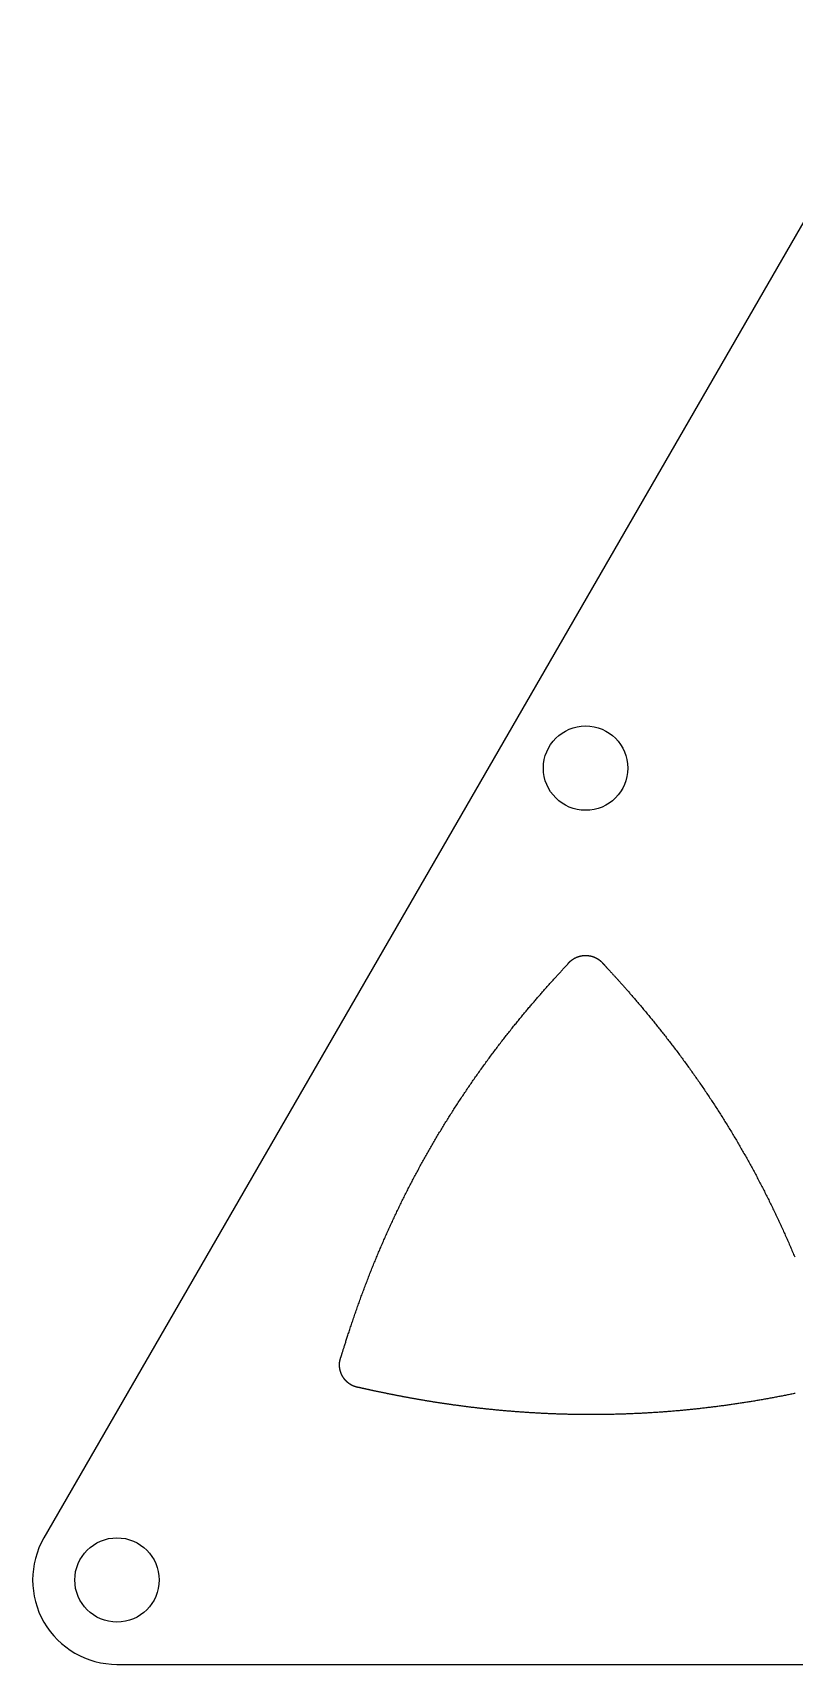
# Model space of a CAD drawing. Extents: x -3 to 136, y 0 to 121.
# Drawn here: x -3 to 24.1, y 0 to 58 of the extents above; entities that cross this region are included whole.
import ezdxf

# ---------------------------------------------------------------- set-up
doc = ezdxf.new("R2010")
doc.units = 0
doc.layers.get('0').update_dxf_attribs({"linetype": 'CONTINUOUS'})

msp = doc.modelspace()

# ---------------------------------------------------------------- linework, layer by layer
msp.add_lwpolyline([(69.26408, 119.9689, 0.57735027), (64.06792, 119.9689), (-2.59808, 4.5, 0.57735027), (0, 0), (133.332, 0, 0.57735027), (135.93008, 4.5)], format="xyb", close=True)
for points in [[(16.0535, 24.928, 0), (16.0559, 24.9308, 0), (16.0582, 24.9336, 0), (16.0606, 24.9363, 0), (16.063, 24.9391, 0), (16.0654, 24.9418, 0), (16.0678, 24.9445, 0), (16.0702, 24.9473, 0), (16.0726, 24.95, 0), (16.0751, 24.9526, 0), (16.0775, 24.9553, 0), (16.08, 24.958, 0), (16.0825, 24.9606, 0), (16.085, 24.9633, 0), (16.0875, 24.9659, 0), (16.09, 24.9685, 0), (16.0925, 24.9711, 0), (16.0951, 24.9737, 0), (16.0976, 24.9762, 0), (16.1002, 24.9788, 0), (16.1028, 24.9813, 0), (16.1054, 24.9839, 0), (16.108, 24.9864, 0), (16.1106, 24.9889, 0), (16.1133, 24.9914, 0), (16.1159, 24.9939, 0), (16.1186, 24.9964, 0), (16.1212, 24.9988, 0), (16.1239, 25.0013, 0), (16.1266, 25.0037, 0), (16.1293, 25.0061, 0), (16.132, 25.0085, 0), (16.1347, 25.0109, 0), (16.1375, 25.0133, 0), (16.1402, 25.0157, 0), (16.143, 25.018, 0), (16.1458, 25.0204, 0), (16.1485, 25.0227, 0), (16.1513, 25.025, 0), (16.1541, 25.0273, 0), (16.157, 25.0296, 0), (16.1598, 25.0319, 0), (16.1626, 25.0342, 0), (16.1655, 25.0364, 0), (16.1683, 25.0386, 0), (16.1712, 25.0409, 0), (16.1741, 25.0431, 0), (16.177, 25.0453, 0), (16.1799, 25.0475, 0), (16.1828, 25.0496, 0), (16.1857, 25.0518, 0), (16.1887, 25.0539, 0), (16.1916, 25.0561, 0), (16.1946, 25.0582, 0), (16.1975, 25.0603, 0), (16.2005, 25.0624, 0), (16.2035, 25.0644, 0), (16.2065, 25.0665, 0), (16.2095, 25.0685, 0), (16.2125, 25.0706, 0), (16.2155, 25.0726, 0), (16.2185, 25.0746, 0), (16.2216, 25.0766, 0), (16.2246, 25.0786, 0), (16.2277, 25.0805, 0), (16.2308, 25.0825, 0), (16.2339, 25.0844, 0), (16.2369, 25.0863, 0), (16.24, 25.0883, 0), (16.2431, 25.0901, 0), (16.2463, 25.092, 0), (16.2494, 25.0939, 0), (16.2525, 25.0957, 0), (16.2556, 25.0976, 0), (16.2588, 25.0994, 0), (16.2619, 25.1012, 0), (16.2651, 25.103, 0), (16.2683, 25.1047, 0), (16.2715, 25.1065, 0), (16.2746, 25.1083, 0), (16.2778, 25.11, 0), (16.281, 25.1117, 0), (16.2842, 25.1134, 0), (16.2875, 25.1151, 0), (16.2907, 25.1168, 0), (16.2939, 25.1184, 0), (16.2972, 25.1201, 0), (16.3004, 25.1217, 0), (16.3037, 25.1233, 0), (16.3069, 25.1249, 0), (16.3102, 25.1265, 0), (16.3135, 25.1281, 0), (16.3167, 25.1296, 0), (16.32, 25.1312, 0), (16.3233, 25.1327, 0), (16.3266, 25.1342, 0), (16.3299, 25.1357, 0), (16.3333, 25.1372, 0), (16.3366, 25.1386, 0), (16.3399, 25.1401, 0), (16.3433, 25.1415, 0), (16.3466, 25.1429, 0), (16.3499, 25.1443, 0), (16.3533, 25.1457, 0), (16.3567, 25.1471, 0), (16.36, 25.1485, 0), (16.3634, 25.1498, 0), (16.3668, 25.1511, 0), (16.3702, 25.1524, 0), (16.3736, 25.1537, 0), (16.377, 25.155, 0), (16.3804, 25.1563, 0), (16.3838, 25.1576, 0), (16.3872, 25.1588, 0), (16.3906, 25.16, 0), (16.3941, 25.1612, 0), (16.3975, 25.1624, 0), (16.4009, 25.1636, 0), (16.4044, 25.1648, 0), (16.4078, 25.1659, 0), (16.4113, 25.167, 0), (16.4147, 25.1681, 0), (16.4182, 25.1693, 0), (16.4217, 25.1703, 0), (16.4252, 25.1714, 0), (16.4286, 25.1725, 0), (16.4321, 25.1735, 0), (16.4356, 25.1745, 0), (16.4391, 25.1755, 0), (16.4426, 25.1765, 0), (16.4461, 25.1775, 0), (16.4496, 25.1785, 0), (16.4531, 25.1794, 0), (16.4567, 25.1803, 0), (16.4602, 25.1813, 0), (16.4637, 25.1822, 0), (16.4672, 25.183, 0), (16.4708, 25.1839, 0), (16.4743, 25.1848, 0), (16.4778, 25.1856, 0), (16.4814, 25.1864, 0), (16.4849, 25.1872, 0), (16.4885, 25.188, 0), (16.492, 25.1888, 0), (16.4956, 25.1895, 0), (16.4991, 25.1903, 0), (16.5027, 25.191, 0), (16.5062, 25.1917, 0), (16.5098, 25.1924, 0), (16.5134, 25.1931, 0), (16.5169, 25.1938, 0), (16.5205, 25.1944, 0), (16.5241, 25.195, 0), (16.5277, 25.1957, 0), (16.5312, 25.1963, 0), (16.5348, 25.1968, 0), (16.5384, 25.1974, 0), (16.542, 25.198, 0), (16.5456, 25.1985, 0), (16.5492, 25.199, 0), (16.5528, 25.1995, 0), (16.5564, 25.2, 0), (16.56, 25.2005, 0), (16.5636, 25.2009, 0), (16.5672, 25.2014, 0), (16.5708, 25.2018, 0), (16.5744, 25.2022, 0), (16.578, 25.2026, 0), (16.5816, 25.203, 0), (16.5852, 25.2034, 0), (16.5888, 25.2037, 0), (16.5924, 25.204, 0), (16.5961, 25.2044, 0), (16.5997, 25.2047, 0), (16.6033, 25.2049, 0), (16.6069, 25.2052, 0), (16.6105, 25.2055, 0), (16.6141, 25.2057, 0), (16.6178, 25.2059, 0), (16.6214, 25.2061, 0), (16.625, 25.2063, 0), (16.6286, 25.2065, 0), (16.6323, 25.2066, 0), (16.6359, 25.2068, 0), (16.6395, 25.2069, 0), (16.6432, 25.207, 0), (16.6468, 25.2071, 0), (16.6504, 25.2072, 0), (16.654, 25.2073, 0), (16.6577, 25.2073, 0), (16.6613, 25.2073, 0), (16.6649, 25.2073, 0), (16.6686, 25.2073, 0), (16.6722, 25.2073, 0), (16.6758, 25.2073, 0), (16.6795, 25.2073, 0), (16.6831, 25.2072, 0), (16.6867, 25.2071, 0), (16.6904, 25.207, 0), (16.694, 25.2069, 0), (16.6976, 25.2068, 0), (16.7012, 25.2066, 0), (16.7049, 25.2065, 0), (16.7085, 25.2063, 0), (16.7121, 25.2061, 0), (16.7158, 25.2059, 0), (16.7194, 25.2057, 0), (16.723, 25.2054, 0), (16.7267, 25.2052, 0), (16.7303, 25.2049, 0), (16.7339, 25.2046, 0), (16.7375, 25.2043, 0), (16.7412, 25.204, 0), (16.7448, 25.2037, 0), (16.7484, 25.2033, 0), (16.752, 25.2029, 0), (16.7556, 25.2026, 0), (16.7593, 25.2022, 0), (16.7629, 25.2017, 0), (16.7665, 25.2013, 0), (16.7701, 25.2009, 0), (16.7737, 25.2004, 0), (16.7773, 25.1999, 0), (16.7809, 25.1994, 0), (16.7845, 25.1989, 0), (16.7881, 25.1984, 0), (16.7917, 25.1978, 0), (16.7953, 25.1973, 0), (16.7989, 25.1967, 0), (16.8025, 25.1961, 0), (16.8061, 25.1955, 0), (16.8097, 25.1949, 0), (16.8132, 25.1943, 0), (16.8168, 25.1936, 0), (16.8204, 25.193, 0), (16.8239, 25.1923, 0), (16.8275, 25.1916, 0), (16.8311, 25.1909, 0), (16.8346, 25.1901, 0), (16.8382, 25.1894, 0), (16.8417, 25.1886, 0), (16.8453, 25.1878, 0), (16.8488, 25.1871, 0), (16.8524, 25.1863, 0), (16.8559, 25.1854, 0), (16.8594, 25.1846, 0), (16.863, 25.1837, 0), (16.8665, 25.1829, 0), (16.87, 25.182, 0), (16.8735, 25.1811, 0), (16.877, 25.1802, 0), (16.8805, 25.1792, 0), (16.884, 25.1783, 0), (16.8875, 25.1773, 0), (16.891, 25.1763, 0), (16.8945, 25.1754, 0), (16.898, 25.1743, 0), (16.9015, 25.1733, 0), (16.905, 25.1723, 0), (16.9084, 25.1712, 0), (16.9119, 25.1702, 0), (16.9154, 25.1691, 0), (16.9188, 25.168, 0), (16.9223, 25.1669, 0), (16.9257, 25.1657, 0), (16.9291, 25.1646, 0), (16.9326, 25.1634, 0), (16.936, 25.1622, 0), (16.9394, 25.161, 0), (16.9429, 25.1598, 0), (16.9463, 25.1586, 0), (16.9497, 25.1574, 0), (16.9531, 25.1561, 0), (16.9565, 25.1549, 0), (16.9599, 25.1536, 0), (16.9633, 25.1523, 0), (16.9667, 25.151, 0), (16.97, 25.1496, 0), (16.9734, 25.1483, 0), (16.9768, 25.1469, 0), (16.9801, 25.1455, 0), (16.9835, 25.1442, 0), (16.9868, 25.1428, 0), (16.9902, 25.1413, 0), (16.9935, 25.1399, 0), (16.9968, 25.1384, 0), (17.0001, 25.137, 0), (17.0035, 25.1355, 0), (17.0068, 25.134, 0), (17.0101, 25.1325, 0), (17.0134, 25.131, 0), (17.0166, 25.1294, 0), (17.0199, 25.1279, 0), (17.0232, 25.1263, 0), (17.0265, 25.1247, 0), (17.0297, 25.1231, 0), (17.033, 25.1215, 0), (17.0362, 25.1199, 0), (17.0395, 25.1182, 0), (17.0427, 25.1166, 0), (17.0459, 25.1149, 0), (17.0492, 25.1132, 0), (17.0524, 25.1115, 0), (17.0556, 25.1098, 0), (17.0588, 25.108, 0), (17.062, 25.1063, 0), (17.0651, 25.1045, 0), (17.0683, 25.1027, 0), (17.0715, 25.1009, 0), (17.0746, 25.0991, 0), (17.0778, 25.0973, 0), (17.0809, 25.0955, 0), (17.084, 25.0936, 0), (17.0872, 25.0918, 0), (17.0903, 25.0899, 0), (17.0934, 25.088, 0), (17.0965, 25.0861, 0), (17.0995, 25.0842, 0), (17.1026, 25.0823, 0), (17.1057, 25.0803, 0), (17.1087, 25.0783, 0), (17.1118, 25.0764, 0), (17.1148, 25.0744, 0), (17.1178, 25.0724, 0), (17.1208, 25.0704, 0), (17.1238, 25.0683, 0), (17.1268, 25.0663, 0), (17.1298, 25.0642, 0), (17.1328, 25.0622, 0), (17.1358, 25.0601, 0), (17.1387, 25.058, 0), (17.1417, 25.0559, 0), (17.1446, 25.0537, 0), (17.1475, 25.0516, 0), (17.1505, 25.0494, 0), (17.1534, 25.0473, 0), (17.1563, 25.0451, 0), (17.1591, 25.0429, 0), (17.162, 25.0407, 0), (17.1649, 25.0385, 0), (17.1677, 25.0362, 0), (17.1706, 25.034, 0), (17.1734, 25.0317, 0), (17.1762, 25.0295, 0), (17.179, 25.0272, 0), (17.1818, 25.0249, 0), (17.1846, 25.0226, 0), (17.1874, 25.0202, 0), (17.1902, 25.0179, 0), (17.1929, 25.0156, 0), (17.1957, 25.0132, 0), (17.1984, 25.0108, 0), (17.2011, 25.0084, 0), (17.2038, 25.006, 0), (17.2065, 25.0036, 0), (17.2092, 25.0012, 0), (17.2119, 24.9987, 0), (17.2146, 24.9963, 0), (17.2172, 24.9938, 0), (17.2198, 24.9913, 0), (17.2225, 24.9888, 0), (17.2251, 24.9863, 0), (17.2277, 24.9838, 0), (17.2303, 24.9813, 0), (17.2329, 24.9787, 0), (17.2354, 24.9762, 0), (17.238, 24.9736, 0), (17.2405, 24.971, 0), (17.2431, 24.9684, 0), (17.2456, 24.9658, 0), (17.2481, 24.9632, 0), (17.2506, 24.9606, 0), (17.253, 24.9579, 0), (17.2555, 24.9553, 0), (17.258, 24.9526, 0), (17.2604, 24.9499, 0), (17.2628, 24.9472, 0), (17.2652, 24.9445, 0), (17.2677, 24.9418, 0), (17.27, 24.9391, 0), (17.2724, 24.9363, 0), (17.2748, 24.9336, 0), (17.2771, 24.9308, 0), (17.2795, 24.928, 0)], [(7.95995, 10.9095, 0), (7.96203, 10.9154, 0), (7.96447, 10.9224, 0), (7.96726, 10.9308, 0), (7.97041, 10.9403, 0), (7.97391, 10.951, 0), (7.97775, 10.9629, 0), (7.98194, 10.976, 0), (7.98648, 10.9903, 0), (7.99135, 11.0057, 0), (7.99656, 11.0222, 0), (8.0021, 11.0398, 0), (8.00797, 11.0585, 0), (8.01417, 11.0782, 0), (8.0207, 11.099, 0), (8.02754, 11.1209, 0), (8.03471, 11.1437, 0), (8.04219, 11.1676, 0), (8.04999, 11.1924, 0), (8.05809, 11.2183, 0), (8.06651, 11.245, 0), (8.07523, 11.2727, 0), (8.08425, 11.3013, 0), (8.09356, 11.3308, 0), (8.10318, 11.3612, 0), (8.11309, 11.3925, 0), (8.12329, 11.4246, 0), (8.13377, 11.4575, 0), (8.14454, 11.4913, 0), (8.1556, 11.5258, 0), (8.16693, 11.5612, 0), (8.17853, 11.5973, 0), (8.19042, 11.6341, 0), (8.20257, 11.6717, 0), (8.21498, 11.71, 0), (8.22767, 11.7489, 0), (8.24061, 11.7886, 0), (8.25381, 11.8289, 0), (8.26727, 11.8699, 0), (8.28098, 11.9115, 0), (8.29495, 11.9537, 0), (8.30915, 11.9965, 0), (8.32361, 12.0399, 0), (8.3383, 12.0838, 0), (8.35324, 12.1283, 0), (8.36841, 12.1733, 0), (8.38381, 12.2188, 0), (8.39944, 12.2648, 0), (8.41517, 12.311, 0), (8.43096, 12.3571, 0), (8.44678, 12.4031, 0), (8.46266, 12.449, 0), (8.47858, 12.495, 0), (8.49455, 12.5408, 0), (8.51057, 12.5866, 0), (8.52663, 12.6324, 0), (8.54275, 12.6781, 0), (8.55891, 12.7238, 0), (8.57512, 12.7694, 0), (8.59139, 12.8149, 0), (8.6077, 12.8605, 0), (8.62406, 12.9059, 0), (8.64048, 12.9513, 0), (8.65694, 12.9967, 0), (8.67346, 13.0421, 0), (8.69003, 13.0873, 0), (8.70665, 13.1326, 0), (8.72332, 13.1778, 0), (8.74005, 13.223, 0), (8.75683, 13.2681, 0), (8.77366, 13.3132, 0), (8.79055, 13.3582, 0), (8.80749, 13.4032, 0), (8.82449, 13.4482, 0), (8.84155, 13.4931, 0), (8.85865, 13.538, 0), (8.87582, 13.5829, 0), (8.89304, 13.6277, 0), (8.91032, 13.6725, 0), (8.92766, 13.7173, 0), (8.94505, 13.762, 0), (8.9625, 13.8067, 0), (8.98001, 13.8514, 0), (8.99758, 13.896, 0), (9.01521, 13.9406, 0), (9.0329, 13.9852, 0), (9.05065, 14.0297, 0), (9.06846, 14.0743, 0), (9.08633, 14.1187, 0), (9.10426, 14.1632, 0), (9.12225, 14.2077, 0), (9.1403, 14.2521, 0), (9.15842, 14.2965, 0), (9.1766, 14.3409, 0), (9.19484, 14.3852, 0), (9.21314, 14.4295, 0), (9.23151, 14.4739, 0), (9.24994, 14.5181, 0), (9.26844, 14.5624, 0), (9.287, 14.6067, 0), (9.30563, 14.6509, 0), (9.32432, 14.6951, 0), (9.34308, 14.7393, 0), (9.36191, 14.7835, 0), (9.3808, 14.8277, 0), (9.39976, 14.8719, 0), (9.41879, 14.916, 0), (9.43789, 14.9602, 0), (9.45705, 15.0043, 0), (9.47628, 15.0484, 0), (9.49558, 15.0925, 0), (9.51495, 15.1366, 0), (9.53439, 15.1807, 0), (9.55391, 15.2248, 0), (9.57349, 15.2688, 0), (9.59314, 15.3129, 0), (9.61285, 15.3569, 0), (9.63263, 15.4009, 0), (9.65246, 15.4449, 0), (9.67234, 15.4888, 0), (9.69229, 15.5327, 0), (9.71229, 15.5766, 0), (9.73235, 15.6204, 0), (9.75247, 15.6641, 0), (9.77264, 15.7079, 0), (9.79287, 15.7516, 0), (9.81316, 15.7952, 0), (9.83351, 15.8388, 0), (9.85392, 15.8824, 0), (9.87438, 15.926, 0), (9.8949, 15.9695, 0), (9.91548, 16.0129, 0), (9.93611, 16.0564, 0), (9.95681, 16.0998, 0), (9.97756, 16.1431, 0), (9.99837, 16.1864, 0), (10.0192, 16.2297, 0), (10.0402, 16.2729, 0), (10.0611, 16.3162, 0), (10.0822, 16.3593, 0), (10.1033, 16.4024, 0), (10.1244, 16.4455, 0), (10.1457, 16.4886, 0), (10.1669, 16.5316, 0), (10.1883, 16.5746, 0), (10.2097, 16.6175, 0), (10.2311, 16.6604, 0), (10.2526, 16.7033, 0), (10.2742, 16.7461, 0), (10.2958, 16.7889, 0), (10.3175, 16.8317, 0), (10.3392, 16.8744, 0), (10.361, 16.9171, 0), (10.3829, 16.9597, 0), (10.4048, 17.0024, 0), (10.4267, 17.0449, 0), (10.4488, 17.0875, 0), (10.4709, 17.13, 0), (10.493, 17.1724, 0), (10.5152, 17.2149, 0), (10.5375, 17.2572, 0), (10.5598, 17.2996, 0), (10.5822, 17.3419, 0), (10.6046, 17.3842, 0), (10.6271, 17.4264, 0), (10.6497, 17.4686, 0), (10.6723, 17.5108, 0), (10.6949, 17.553, 0), (10.7177, 17.5951, 0), (10.7405, 17.6371, 0), (10.7633, 17.6791, 0), (10.7862, 17.7211, 0), (10.8092, 17.7631, 0), (10.8322, 17.805, 0), (10.8553, 17.8469, 0), (10.8784, 17.8887, 0), (10.9016, 17.9306, 0), (10.9249, 17.9723, 0), (10.9482, 18.0141, 0), (10.9716, 18.0558, 0), (10.995, 18.0974, 0), (11.0185, 18.1391, 0), (11.0421, 18.1807, 0), (11.0657, 18.2222, 0), (11.0893, 18.2638, 0), (11.1131, 18.3053, 0), (11.1369, 18.3467, 0), (11.1607, 18.3881, 0), (11.1846, 18.4295, 0), (11.2086, 18.4709, 0), (11.2326, 18.5122, 0), (11.2567, 18.5535, 0), (11.2808, 18.5947, 0), (11.305, 18.6359, 0), (11.3293, 18.6771, 0), (11.3536, 18.7182, 0), (11.378, 18.7593, 0), (11.4024, 18.8004, 0), (11.4269, 18.8414, 0), (11.4515, 18.8824, 0), (11.4761, 18.9234, 0), (11.5007, 18.9643, 0), (11.5255, 19.0052, 0), (11.5503, 19.0461, 0), (11.5751, 19.0869, 0), (11.6, 19.1277, 0), (11.625, 19.1685, 0), (11.65, 19.2092, 0), (11.6751, 19.2499, 0), (11.7003, 19.2905, 0), (11.7255, 19.3311, 0), (11.7507, 19.3717, 0), (11.7761, 19.4123, 0), (11.8014, 19.4528, 0), (11.8269, 19.4933, 0), (11.8524, 19.5337, 0), (11.878, 19.5741, 0), (11.9036, 19.6145, 0), (11.9293, 19.6549, 0), (11.955, 19.6952, 0), (11.9808, 19.7355, 0), (12.0067, 19.7757, 0), (12.0326, 19.8159, 0), (12.0586, 19.8561, 0), (12.0846, 19.8962, 0), (12.1107, 19.9363, 0), (12.1369, 19.9764, 0), (12.1631, 20.0165, 0), (12.1894, 20.0565, 0), (12.2157, 20.0964, 0), (12.2421, 20.1364, 0), (12.2686, 20.1763, 0), (12.2951, 20.2162, 0), (12.3217, 20.256, 0), (12.3483, 20.2958, 0), (12.375, 20.3356, 0), (12.4017, 20.3753, 0), (12.4286, 20.415, 0), (12.4554, 20.4547, 0), (12.4824, 20.4944, 0), (12.5094, 20.534, 0), (12.5364, 20.5736, 0), (12.5636, 20.6131, 0), (12.5907, 20.6526, 0), (12.618, 20.6921, 0), (12.6453, 20.7315, 0), (12.6726, 20.7709, 0), (12.7, 20.8103, 0), (12.7275, 20.8497, 0), (12.7551, 20.889, 0), (12.7827, 20.9283, 0), (12.8103, 20.9675, 0), (12.838, 21.0067, 0), (12.8658, 21.0459, 0), (12.8937, 21.0851, 0), (12.9216, 21.1242, 0), (12.9495, 21.1633, 0), (12.9775, 21.2023, 0), (13.0056, 21.2413, 0), (13.0338, 21.2803, 0), (13.062, 21.3193, 0), (13.0902, 21.3582, 0), (13.1186, 21.3971, 0), (13.1469, 21.436, 0), (13.1754, 21.4748, 0), (13.2039, 21.5136, 0), (13.2325, 21.5524, 0), (13.2611, 21.5911, 0), (13.2898, 21.6298, 0), (13.3185, 21.6685, 0), (13.3473, 21.7071, 0), (13.3762, 21.7457, 0), (13.4051, 21.7843, 0), (13.4341, 21.8228, 0), (13.4632, 21.8613, 0), (13.4923, 21.8998, 0), (13.5215, 21.9383, 0), (13.5507, 21.9767, 0), (13.58, 22.0151, 0), (13.6093, 22.0534, 0), (13.6387, 22.0918, 0), (13.6682, 22.1301, 0), (13.6978, 22.1683, 0), (13.7274, 22.2065, 0), (13.757, 22.2447, 0), (13.7867, 22.2829, 0), (13.8165, 22.321, 0), (13.846, 22.3588, 0), (13.8755, 22.3963, 0), (13.9049, 22.4336, 0), (13.9341, 22.4706, 0), (13.9632, 22.5074, 0), (13.9921, 22.5439, 0), (14.021, 22.5802, 0), (14.0497, 22.6162, 0), (14.0783, 22.652, 0), (14.1068, 22.6876, 0), (14.1352, 22.7229, 0), (14.1634, 22.7579, 0), (14.1915, 22.7928, 0), (14.2196, 22.8274, 0), (14.2474, 22.8617, 0), (14.2752, 22.8959, 0), (14.3029, 22.9298, 0), (14.3304, 22.9635, 0), (14.3579, 22.9969, 0), (14.3852, 23.0302, 0), (14.4124, 23.0632, 0), (14.4395, 23.096, 0), (14.4665, 23.1286, 0), (14.4934, 23.161, 0), (14.5202, 23.1932, 0), (14.5469, 23.2251, 0), (14.5734, 23.2569, 0), (14.5999, 23.2885, 0), (14.6262, 23.3198, 0), (14.6525, 23.351, 0), (14.6786, 23.3819, 0), (14.7047, 23.4127, 0), (14.7306, 23.4433, 0), (14.7564, 23.4737, 0), (14.7822, 23.5039, 0), (14.8078, 23.5339, 0), (14.8333, 23.5637, 0), (14.8588, 23.5933, 0), (14.8841, 23.6228, 0), (14.9094, 23.6521, 0), (14.9345, 23.6812, 0), (14.9596, 23.7102, 0), (14.9845, 23.7389, 0), (15.0094, 23.7675, 0), (15.0342, 23.796, 0), (15.0589, 23.8242, 0), (15.0834, 23.8523, 0), (15.1079, 23.8803, 0), (15.1324, 23.9081, 0), (15.1567, 23.9357, 0), (15.1809, 23.9632, 0), (15.2051, 23.9905, 0), (15.2291, 24.0177, 0), (15.2531, 24.0447, 0), (15.277, 24.0716, 0), (15.3008, 24.0984, 0), (15.3245, 24.125, 0), (15.3481, 24.1515, 0), (15.3717, 24.1778, 0), (15.3952, 24.204, 0), (15.4186, 24.2301, 0), (15.4419, 24.256, 0), (15.4651, 24.2818, 0), (15.4883, 24.3075, 0), (15.5113, 24.333, 0), (15.5343, 24.3585, 0), (15.5573, 24.3838, 0), (15.5801, 24.409, 0), (15.6029, 24.4341, 0), (15.6256, 24.4591, 0), (15.6482, 24.4839, 0), (15.6708, 24.5087, 0), (15.6933, 24.5333, 0), (15.7157, 24.5579, 0), (15.7381, 24.5823, 0), (15.7601, 24.6065, 0), (15.7817, 24.63, 0), (15.8026, 24.6528, 0), (15.823, 24.675, 0), (15.8428, 24.6966, 0), (15.8619, 24.7174, 0), (15.8803, 24.7374, 0), (15.898, 24.7567, 0), (15.9149, 24.7751, 0), (15.9311, 24.7927, 0), (15.9465, 24.8095, 0), (15.961, 24.8253, 0), (15.9747, 24.8403, 0), (15.9874, 24.8542, 0), (15.9993, 24.8672, 0), (16.0101, 24.8792, 0), (16.02, 24.8901, 0), (16.0289, 24.8999, 0), (16.0367, 24.9087, 0), (16.0434, 24.9163, 0), (16.0491, 24.9228, 0), (16.0535, 24.928, 0)], [(17.2795, 24.928, 0), (17.282, 24.925, 0), (17.285, 24.9216, 0), (17.2883, 24.9178, 0), (17.2919, 24.9137, 0), (17.2959, 24.9092, 0), (17.3003, 24.9043, 0), (17.305, 24.8991, 0), (17.31, 24.8935, 0), (17.3154, 24.8876, 0), (17.3211, 24.8813, 0), (17.3272, 24.8747, 0), (17.3336, 24.8677, 0), (17.3403, 24.8604, 0), (17.3474, 24.8528, 0), (17.3548, 24.8447, 0), (17.3625, 24.8364, 0), (17.3705, 24.8277, 0), (17.3789, 24.8186, 0), (17.3876, 24.8092, 0), (17.3966, 24.7995, 0), (17.4059, 24.7894, 0), (17.4155, 24.779, 0), (17.4254, 24.7683, 0), (17.4357, 24.7572, 0), (17.4462, 24.7458, 0), (17.4571, 24.7341, 0), (17.4683, 24.722, 0), (17.4797, 24.7096, 0), (17.4915, 24.6969, 0), (17.5035, 24.6838, 0), (17.5158, 24.6704, 0), (17.5285, 24.6567, 0), (17.5414, 24.6427, 0), (17.5546, 24.6283, 0), (17.5681, 24.6137, 0), (17.5818, 24.5987, 0), (17.5959, 24.5834, 0), (17.6102, 24.5678, 0), (17.6248, 24.5518, 0), (17.6396, 24.5356, 0), (17.6547, 24.519, 0), (17.6701, 24.5021, 0), (17.6858, 24.4849, 0), (17.7017, 24.4674, 0), (17.7179, 24.4496, 0), (17.7343, 24.4315, 0), (17.751, 24.4131, 0), (17.768, 24.3944, 0), (17.7852, 24.3754, 0), (17.8026, 24.3561, 0), (17.8203, 24.3365, 0), (17.8382, 24.3165, 0), (17.8564, 24.2963, 0), (17.8748, 24.2758, 0), (17.8935, 24.255, 0), (17.9124, 24.2339, 0), (17.9315, 24.2126, 0), (17.9508, 24.1909, 0), (17.9704, 24.1689, 0), (17.9902, 24.1467, 0), (18.0102, 24.1241, 0), (18.0304, 24.1013, 0), (18.0509, 24.0782, 0), (18.0716, 24.0548, 0), (18.0925, 24.0311, 0), (18.1136, 24.0072, 0), (18.1349, 23.983, 0), (18.1564, 23.9584, 0), (18.1781, 23.9337, 0), (18.2, 23.9086, 0), (18.2221, 23.8833, 0), (18.2445, 23.8577, 0), (18.267, 23.8318, 0), (18.2897, 23.8057, 0), (18.3126, 23.7792, 0), (18.3357, 23.7526, 0), (18.3589, 23.7256, 0), (18.3824, 23.6984, 0), (18.406, 23.671, 0), (18.4298, 23.6432, 0), (18.4538, 23.6152, 0), (18.478, 23.587, 0), (18.5023, 23.5585, 0), (18.5268, 23.5297, 0), (18.5515, 23.5007, 0), (18.5763, 23.4714, 0), (18.6013, 23.4419, 0), (18.6265, 23.4121, 0), (18.6518, 23.3821, 0), (18.6773, 23.3518, 0), (18.7029, 23.3213, 0), (18.7287, 23.2905, 0), (18.7546, 23.2595, 0), (18.7807, 23.2283, 0), (18.8069, 23.1968, 0), (18.8333, 23.165, 0), (18.8598, 23.133, 0), (18.8864, 23.1008, 0), (18.9132, 23.0684, 0), (18.9401, 23.0357, 0), (18.9671, 23.0028, 0), (18.9943, 22.9696, 0), (19.0216, 22.9362, 0), (19.049, 22.9026, 0), (19.0766, 22.8688, 0), (19.1042, 22.8347, 0), (19.132, 22.8004, 0), (19.1599, 22.7659, 0), (19.1879, 22.7311, 0), (19.216, 22.6961, 0), (19.2442, 22.661, 0), (19.2725, 22.6255, 0), (19.3009, 22.5899, 0), (19.3295, 22.5541, 0), (19.3581, 22.518, 0), (19.3868, 22.4817, 0), (19.4156, 22.4452, 0), (19.4445, 22.4085, 0), (19.4735, 22.3716, 0), (19.5026, 22.3345, 0), (19.5318, 22.2972, 0), (19.561, 22.2596, 0), (19.5903, 22.2219, 0), (19.6197, 22.1839, 0), (19.6492, 22.1458, 0), (19.6788, 22.1074, 0), (19.7084, 22.0689, 0), (19.7381, 22.0301, 0), (19.7678, 21.9912, 0), (19.7976, 21.952, 0), (19.8275, 21.9127, 0), (19.8575, 21.8732, 0), (19.8874, 21.8335, 0), (19.9173, 21.7938, 0), (19.9471, 21.7541, 0), (19.9769, 21.7143, 0), (20.0065, 21.6746, 0), (20.0362, 21.6347, 0), (20.0657, 21.5949, 0), (20.0952, 21.555, 0), (20.1247, 21.5151, 0), (20.154, 21.4751, 0), (20.1833, 21.4351, 0), (20.2126, 21.3951, 0), (20.2418, 21.355, 0), (20.2709, 21.315, 0), (20.2999, 21.2748, 0), (20.3289, 21.2347, 0), (20.3579, 21.1945, 0), (20.3867, 21.1542, 0), (20.4155, 21.114, 0), (20.4443, 21.0737, 0), (20.4729, 21.0333, 0), (20.5016, 20.993, 0), (20.5301, 20.9526, 0), (20.5586, 20.9121, 0), (20.587, 20.8717, 0), (20.6154, 20.8312, 0), (20.6437, 20.7906, 0), (20.6719, 20.7501, 0), (20.7001, 20.7095, 0), (20.7282, 20.6688, 0), (20.7562, 20.6281, 0), (20.7842, 20.5874, 0), (20.8121, 20.5467, 0), (20.84, 20.5059, 0), (20.8678, 20.4651, 0), (20.8955, 20.4242, 0), (20.9232, 20.3833, 0), (20.9508, 20.3424, 0), (20.9783, 20.3015, 0), (21.0058, 20.2605, 0), (21.0332, 20.2194, 0), (21.0606, 20.1784, 0), (21.0879, 20.1373, 0), (21.1151, 20.0962, 0), (21.1423, 20.055, 0), (21.1694, 20.0138, 0), (21.1964, 19.9726, 0), (21.2234, 19.9313, 0), (21.2503, 19.89, 0), (21.2771, 19.8486, 0), (21.3039, 19.8073, 0), (21.3306, 19.7659, 0), (21.3573, 19.7244, 0), (21.3839, 19.6829, 0), (21.4104, 19.6414, 0), (21.4369, 19.5998, 0), (21.4633, 19.5583, 0), (21.4897, 19.5166, 0), (21.516, 19.475, 0), (21.5422, 19.4333, 0), (21.5683, 19.3915, 0), (21.5944, 19.3498, 0), (21.6205, 19.308, 0), (21.6464, 19.2661, 0), (21.6723, 19.2243, 0), (21.6982, 19.1823, 0), (21.724, 19.1404, 0), (21.7497, 19.0984, 0), (21.7754, 19.0564, 0), (21.8009, 19.0143, 0), (21.8265, 18.9723, 0), (21.852, 18.9301, 0), (21.8774, 18.888, 0), (21.9027, 18.8458, 0), (21.928, 18.8035, 0), (21.9532, 18.7613, 0), (21.9784, 18.719, 0), (22.0035, 18.6766, 0), (22.0285, 18.6342, 0), (22.0535, 18.5918, 0), (22.0784, 18.5494, 0), (22.1032, 18.5069, 0), (22.128, 18.4643, 0), (22.1527, 18.4218, 0), (22.1774, 18.3792, 0), (22.202, 18.3366, 0), (22.2265, 18.2939, 0), (22.251, 18.2512, 0), (22.2754, 18.2084, 0), (22.2997, 18.1657, 0), (22.324, 18.1228, 0), (22.3482, 18.08, 0), (22.3724, 18.0371, 0), (22.3965, 17.9942, 0), (22.4205, 17.9512, 0), (22.4445, 17.9082, 0), (22.4684, 17.8652, 0), (22.4922, 17.8221, 0), (22.516, 17.779, 0), (22.5397, 17.7358, 0), (22.5634, 17.6926, 0), (22.587, 17.6494, 0), (22.6105, 17.6061, 0), (22.634, 17.5628, 0), (22.6574, 17.5195, 0), (22.6808, 17.4761, 0), (22.704, 17.4327, 0), (22.7273, 17.3893, 0), (22.7504, 17.3458, 0), (22.7735, 17.3023, 0), (22.7966, 17.2587, 0), (22.8195, 17.2151, 0), (22.8424, 17.1715, 0), (22.8653, 17.1278, 0), (22.8881, 17.0841, 0), (22.9108, 17.0404, 0), (22.9335, 16.9966, 0), (22.9561, 16.9528, 0), (22.9786, 16.9089, 0), (23.0011, 16.865, 0), (23.0235, 16.8211, 0), (23.0459, 16.7771, 0), (23.0682, 16.7331, 0), (23.0904, 16.689, 0), (23.1126, 16.645, 0), (23.1347, 16.6008, 0), (23.1567, 16.5567, 0), (23.1787, 16.5125, 0), (23.2006, 16.4682, 0), (23.2225, 16.424, 0), (23.2443, 16.3796, 0), (23.266, 16.3353, 0), (23.2877, 16.2909, 0), (23.3093, 16.2465, 0), (23.3308, 16.202, 0), (23.3523, 16.1575, 0), (23.3737, 16.113, 0), (23.3951, 16.0684, 0), (23.4164, 16.0238, 0), (23.4376, 15.9791, 0), (23.4588, 15.9344, 0), (23.4799, 15.8897, 0), (23.501, 15.8449, 0), (23.522, 15.8001, 0), (23.5429, 15.7552, 0), (23.5638, 15.7104, 0), (23.5846, 15.6654, 0), (23.6053, 15.6205, 0), (23.626, 15.5755, 0), (23.6466, 15.5304, 0), (23.6672, 15.4853, 0), (23.6877, 15.4402, 0), (23.7081, 15.3951, 0), (23.7285, 15.3499, 0), (23.7488, 15.3046, 0), (23.769, 15.2594, 0), (23.7892, 15.2141, 0), (23.8093, 15.1689, 0), (23.8293, 15.1236, 0), (23.8493, 15.0782, 0), (23.8691, 15.0329, 0), (23.889, 14.9875, 0), (23.9087, 14.9421, 0), (23.9284, 14.8967, 0), (23.948, 14.8513, 0), (23.9675, 14.8058, 0), (23.987, 14.7603, 0), (24.0064, 14.7148, 0), (24.0258, 14.6693, 0), (24.045, 14.6238, 0), (24.0642, 14.5782, 0), (24.0834, 14.5326, 0), (24.1024, 14.487, 0)], [(8.57292, 9.84785, 0), (8.56934, 9.84849, 0), (8.56576, 9.84914, 0), (8.56219, 9.84981, 0), (8.55863, 9.8505, 0), (8.55506, 9.8512, 0), (8.5515, 9.85193, 0), (8.54795, 9.85267, 0), (8.5444, 9.85342, 0), (8.54085, 9.8542, 0), (8.53731, 9.85499, 0), (8.53377, 9.8558, 0), (8.53024, 9.85663, 0), (8.5267, 9.85747, 0), (8.52318, 9.85833, 0), (8.51966, 9.85921, 0), (8.51614, 9.8601, 0), (8.51263, 9.86102, 0), (8.50912, 9.86195, 0), (8.50562, 9.86289, 0), (8.50212, 9.86386, 0), (8.49862, 9.86484, 0), (8.49514, 9.86584, 0), (8.49165, 9.86685, 0), (8.48817, 9.86788, 0), (8.4847, 9.86893, 0), (8.48123, 9.86999, 0), (8.47777, 9.87107, 0), (8.47431, 9.87217, 0), (8.47085, 9.87329, 0), (8.46741, 9.87442, 0), (8.46396, 9.87557, 0), (8.46053, 9.87673, 0), (8.45709, 9.87791, 0), (8.45367, 9.87911, 0), (8.45025, 9.88032, 0), (8.44683, 9.88155, 0), (8.44342, 9.8828, 0), (8.44002, 9.88406, 0), (8.43662, 9.88534, 0), (8.43323, 9.88663, 0), (8.42985, 9.88794, 0), (8.42647, 9.88927, 0), (8.42309, 9.89061, 0), (8.41972, 9.89197, 0), (8.41636, 9.89334, 0), (8.41301, 9.89473, 0), (8.40966, 9.89614, 0), (8.40632, 9.89756, 0), (8.40298, 9.899, 0), (8.39965, 9.90045, 0), (8.39633, 9.90192, 0), (8.39301, 9.90341, 0), (8.3897, 9.90491, 0), (8.3864, 9.90643, 0), (8.38311, 9.90796, 0), (8.37982, 9.9095, 0), (8.37653, 9.91107, 0), (8.37326, 9.91265, 0), (8.36999, 9.91424, 0), (8.36673, 9.91585, 0), (8.36348, 9.91747, 0), (8.36023, 9.91911, 0), (8.35699, 9.92077, 0), (8.35376, 9.92244, 0), (8.35054, 9.92412, 0), (8.34732, 9.92582, 0), (8.34412, 9.92753, 0), (8.34092, 9.92926, 0), (8.33773, 9.93101, 0), (8.33455, 9.93276, 0), (8.33137, 9.93453, 0), (8.32821, 9.93632, 0), (8.32505, 9.93812, 0), (8.3219, 9.93994, 0), (8.31876, 9.94177, 0), (8.31563, 9.94361, 0), (8.31251, 9.94547, 0), (8.3094, 9.94734, 0), (8.30629, 9.94923, 0), (8.3032, 9.95113, 0), (8.30011, 9.95304, 0), (8.29703, 9.95497, 0), (8.29396, 9.95691, 0), (8.2909, 9.95887, 0), (8.28785, 9.96084, 0), (8.28481, 9.96282, 0), (8.28177, 9.96482, 0), (8.27875, 9.96683, 0), (8.27573, 9.96886, 0), (8.27273, 9.97089, 0), (8.26973, 9.97295, 0), (8.26674, 9.97501, 0), (8.26377, 9.97709, 0), (8.2608, 9.97918, 0), (8.25784, 9.98129, 0), (8.25489, 9.98341, 0), (8.25195, 9.98554, 0), (8.24902, 9.98769, 0), (8.2461, 9.98985, 0), (8.24319, 9.99202, 0), (8.24029, 9.99421, 0), (8.23739, 9.99641, 0), (8.23451, 9.99862, 0), (8.23164, 10.0008, 0), (8.22878, 10.0031, 0), (8.22593, 10.0053, 0), (8.22308, 10.0076, 0), (8.22025, 10.0099, 0), (8.21743, 10.0122, 0), (8.21462, 10.0145, 0), (8.21182, 10.0168, 0), (8.20903, 10.0191, 0), (8.20624, 10.0214, 0), (8.20347, 10.0238, 0), (8.20071, 10.0262, 0), (8.19796, 10.0285, 0), (8.19522, 10.0309, 0), (8.19249, 10.0333, 0), (8.18977, 10.0357, 0), (8.18707, 10.0382, 0), (8.18437, 10.0406, 0), (8.18168, 10.0431, 0), (8.179, 10.0455, 0), (8.17634, 10.048, 0), (8.17368, 10.0505, 0), (8.17104, 10.053, 0), (8.16841, 10.0555, 0), (8.16578, 10.058, 0), (8.16317, 10.0606, 0), (8.16058, 10.0631, 0), (8.15799, 10.0657, 0), (8.15541, 10.0682, 0), (8.15285, 10.0708, 0), (8.1503, 10.0734, 0), (8.14776, 10.076, 0), (8.14523, 10.0786, 0), (8.14271, 10.0812, 0), (8.14021, 10.0839, 0), (8.13771, 10.0865, 0), (8.13523, 10.0892, 0), (8.13277, 10.0918, 0), (8.13031, 10.0945, 0), (8.12786, 10.0972, 0), (8.12543, 10.0999, 0), (8.12301, 10.1026, 0), (8.1206, 10.1053, 0), (8.11821, 10.1081, 0), (8.11582, 10.1108, 0), (8.11345, 10.1136, 0), (8.11109, 10.1163, 0), (8.10874, 10.1191, 0), (8.10641, 10.1219, 0), (8.10409, 10.1247, 0), (8.10178, 10.1275, 0), (8.09948, 10.1303, 0), (8.0972, 10.1331, 0), (8.09492, 10.1359, 0), (8.09266, 10.1388, 0), (8.09042, 10.1416, 0), (8.08818, 10.1445, 0), (8.08596, 10.1473, 0), (8.08375, 10.1502, 0), (8.08155, 10.1531, 0), (8.07937, 10.156, 0), (8.0772, 10.1589, 0), (8.07504, 10.1618, 0), (8.07289, 10.1648, 0), (8.07076, 10.1677, 0), (8.06864, 10.1706, 0), (8.06653, 10.1736, 0), (8.06444, 10.1766, 0), (8.06236, 10.1795, 0), (8.06029, 10.1825, 0), (8.05823, 10.1855, 0), (8.05619, 10.1885, 0), (8.05416, 10.1915, 0), (8.05215, 10.1945, 0), (8.05015, 10.1976, 0), (8.04816, 10.2006, 0), (8.04618, 10.2036, 0), (8.04422, 10.2067, 0), (8.04227, 10.2097, 0), (8.04033, 10.2128, 0), (8.03841, 10.2159, 0), (8.0365, 10.219, 0), (8.0346, 10.2221, 0), (8.03272, 10.2252, 0), (8.03085, 10.2283, 0), (8.029, 10.2314, 0), (8.02715, 10.2345, 0), (8.02533, 10.2377, 0), (8.02351, 10.2408, 0), (8.02171, 10.244, 0), (8.01992, 10.2471, 0), (8.01815, 10.2503, 0), (8.01639, 10.2535, 0), (8.01464, 10.2567, 0), (8.01291, 10.2599, 0), (8.01119, 10.2631, 0), (8.00949, 10.2663, 0), (8.0078, 10.2695, 0), (8.00612, 10.2727, 0), (8.00446, 10.276, 0), (8.00281, 10.2792, 0), (8.00117, 10.2824, 0), (7.99955, 10.2857, 0), (7.99795, 10.289, 0), (7.99635, 10.2922, 0), (7.99478, 10.2955, 0), (7.99321, 10.2988, 0), (7.99166, 10.3021, 0), (7.99013, 10.3054, 0), (7.98861, 10.3087, 0), (7.9871, 10.312, 0), (7.98561, 10.3153, 0), (7.98413, 10.3186, 0), (7.98266, 10.322, 0), (7.98122, 10.3253, 0), (7.97978, 10.3287, 0), (7.97836, 10.332, 0), (7.97696, 10.3354, 0), (7.97557, 10.3387, 0), (7.9742, 10.3421, 0), (7.97284, 10.3455, 0), (7.97149, 10.3488, 0), (7.97016, 10.3522, 0), (7.96885, 10.3556, 0), (7.96755, 10.359, 0), (7.96627, 10.3624, 0), (7.965, 10.3658, 0), (7.96374, 10.3692, 0), (7.9625, 10.3727, 0), (7.96128, 10.3761, 0), (7.96007, 10.3795, 0), (7.95888, 10.3829, 0), (7.9577, 10.3864, 0), (7.95654, 10.3898, 0), (7.95539, 10.3933, 0), (7.95426, 10.3967, 0), (7.95314, 10.4002, 0), (7.95204, 10.4036, 0), (7.95096, 10.4071, 0), (7.94989, 10.4105, 0), (7.94883, 10.414, 0), (7.94779, 10.4175, 0), (7.94677, 10.421, 0), (7.94576, 10.4245, 0), (7.94476, 10.428, 0), (7.94379, 10.4315, 0), (7.94282, 10.435, 0), (7.94188, 10.4385, 0), (7.94094, 10.442, 0), (7.94003, 10.4455, 0), (7.93913, 10.449, 0), (7.93824, 10.4525, 0), (7.93737, 10.456, 0), (7.93652, 10.4596, 0), (7.93568, 10.4631, 0), (7.93486, 10.4666, 0), (7.93405, 10.4702, 0), (7.93326, 10.4737, 0), (7.93249, 10.4772, 0), (7.93173, 10.4808, 0), (7.93099, 10.4843, 0), (7.93026, 10.4879, 0), (7.92955, 10.4914, 0), (7.92885, 10.495, 0), (7.92817, 10.4986, 0), (7.92751, 10.5021, 0), (7.92686, 10.5057, 0), (7.92623, 10.5093, 0), (7.92561, 10.5128, 0), (7.92501, 10.5164, 0), (7.92442, 10.52, 0), (7.92386, 10.5236, 0), (7.9233, 10.5272, 0), (7.92277, 10.5308, 0), (7.92225, 10.5344, 0), (7.92174, 10.5379, 0), (7.92125, 10.5415, 0), (7.92078, 10.5451, 0), (7.92033, 10.5487, 0), (7.91989, 10.5523, 0), (7.91946, 10.556, 0), (7.91906, 10.5596, 0), (7.91866, 10.5632, 0), (7.91829, 10.5668, 0), (7.91793, 10.5704, 0), (7.91759, 10.574, 0), (7.91726, 10.5776, 0), (7.91695, 10.5812, 0), (7.91666, 10.5849, 0), (7.91638, 10.5885, 0), (7.91612, 10.5921, 0), (7.91588, 10.5957, 0), (7.91565, 10.5994, 0), (7.91544, 10.603, 0), (7.91524, 10.6066, 0), (7.91506, 10.6102, 0), (7.9149, 10.6139, 0), (7.91476, 10.6175, 0), (7.91463, 10.6211, 0), (7.91452, 10.6248, 0), (7.91442, 10.6284, 0), (7.91434, 10.6321, 0), (7.91428, 10.6357, 0), (7.91423, 10.6393, 0), (7.9142, 10.643, 0), (7.91419, 10.6466, 0), (7.91419, 10.6502, 0), (7.91422, 10.6539, 0), (7.91425, 10.6575, 0), (7.91431, 10.6611, 0), (7.91438, 10.6648, 0), (7.91447, 10.6684, 0), (7.91457, 10.672, 0), (7.91469, 10.6756, 0), (7.91483, 10.6793, 0), (7.91498, 10.6829, 0), (7.91515, 10.6865, 0), (7.91534, 10.6901, 0), (7.91555, 10.6938, 0), (7.91577, 10.6974, 0), (7.91601, 10.701, 0), (7.91626, 10.7046, 0), (7.91653, 10.7082, 0), (7.91682, 10.7119, 0), (7.91713, 10.7155, 0), (7.91745, 10.7191, 0), (7.91779, 10.7227, 0), (7.91814, 10.7263, 0), (7.91852, 10.7299, 0), (7.91891, 10.7335, 0), (7.91931, 10.7371, 0), (7.91973, 10.7407, 0), (7.92017, 10.7443, 0), (7.92063, 10.7479, 0), (7.9211, 10.7515, 0), (7.92159, 10.7551, 0), (7.9221, 10.7587, 0), (7.92263, 10.7623, 0), (7.92317, 10.7658, 0), (7.92372, 10.7694, 0), (7.9243, 10.773, 0), (7.92489, 10.7766, 0), (7.9255, 10.7801, 0), (7.92612, 10.7837, 0), (7.92677, 10.7873, 0), (7.92743, 10.7908, 0), (7.9281, 10.7944, 0), (7.9288, 10.7979, 0), (7.92951, 10.8015, 0), (7.93023, 10.805, 0), (7.93098, 10.8086, 0), (7.93174, 10.8121, 0), (7.93251, 10.8157, 0), (7.93331, 10.8192, 0), (7.93412, 10.8227, 0), (7.93495, 10.8263, 0), (7.9358, 10.8298, 0), (7.93666, 10.8333, 0), (7.93754, 10.8368, 0), (7.93844, 10.8403, 0), (7.93935, 10.8438, 0), (7.94028, 10.8473, 0), (7.94123, 10.8508, 0), (7.94219, 10.8543, 0), (7.94317, 10.8578, 0), (7.94417, 10.8613, 0), (7.94519, 10.8648, 0), (7.94622, 10.8682, 0), (7.94727, 10.8717, 0), (7.94834, 10.8752, 0), (7.94942, 10.8786, 0), (7.95053, 10.8821, 0), (7.95164, 10.8855, 0), (7.95278, 10.889, 0), (7.95393, 10.8924, 0), (7.9551, 10.8959, 0), (7.95629, 10.8993, 0), (7.95749, 10.9027, 0), (7.95871, 10.9061, 0), (7.95995, 10.9095, 0)], [(24.122, 9.63583, 0), (24.0829, 9.62774, 0), (24.0438, 9.61969, 0), (24.0047, 9.61168, 0), (23.9656, 9.60371, 0), (23.9265, 9.59579, 0), (23.8874, 9.5879, 0), (23.8483, 9.58006, 0), (23.8092, 9.57226, 0), (23.7701, 9.5645, 0), (23.7309, 9.55679, 0), (23.6918, 9.54911, 0), (23.6527, 9.54148, 0), (23.6135, 9.5339, 0), (23.5744, 9.52635, 0), (23.5352, 9.51884, 0), (23.4961, 9.51138, 0), (23.4569, 9.50396, 0), (23.4177, 9.49658, 0), (23.3786, 9.48925, 0), (23.3394, 9.48196, 0), (23.3002, 9.47471, 0), (23.261, 9.4675, 0), (23.2218, 9.46033, 0), (23.1826, 9.45321, 0), (23.1434, 9.44612, 0), (23.1041, 9.43908, 0), (23.0649, 9.43209, 0), (23.0256, 9.42513, 0), (22.9864, 9.41822, 0), (22.9471, 9.41135, 0), (22.9079, 9.40452, 0), (22.8686, 9.39773, 0), (22.8293, 9.39099, 0), (22.79, 9.38429, 0), (22.7507, 9.37763, 0), (22.7114, 9.37101, 0), (22.672, 9.36444, 0), (22.6327, 9.3579, 0), (22.5933, 9.35141, 0), (22.554, 9.34497, 0), (22.5146, 9.33856, 0), (22.4753, 9.3322, 0), (22.4359, 9.32589, 0), (22.3965, 9.31961, 0), (22.3571, 9.31339, 0), (22.3178, 9.3072, 0), (22.2784, 9.30106, 0), (22.239, 9.29497, 0), (22.1996, 9.28891, 0), (22.1603, 9.28291, 0), (22.1209, 9.27694, 0), (22.0815, 9.27102, 0), (22.0421, 9.26515, 0), (22.0027, 9.25931, 0), (21.9633, 9.25353, 0), (21.9239, 9.24778, 0), (21.8845, 9.24208, 0), (21.8451, 9.23643, 0), (21.8057, 9.23082, 0), (21.7663, 9.22525, 0), (21.7269, 9.21973, 0), (21.6875, 9.21425, 0), (21.648, 9.20881, 0), (21.6086, 9.20342, 0), (21.5692, 9.19807, 0), (21.5298, 9.19277, 0), (21.4904, 9.18751, 0), (21.4509, 9.1823, 0), (21.4115, 9.17713, 0), (21.3721, 9.172, 0), (21.3326, 9.16692, 0), (21.2932, 9.16188, 0), (21.2537, 9.15689, 0), (21.2143, 9.15194, 0), (21.1748, 9.14704, 0), (21.1354, 9.14218, 0), (21.0959, 9.13736, 0), (21.0565, 9.13259, 0), (21.017, 9.12786, 0), (20.9775, 9.12318, 0), (20.9381, 9.11854, 0), (20.8986, 9.11395, 0), (20.8591, 9.1094, 0), (20.8196, 9.10489, 0), (20.7801, 9.10043, 0), (20.7407, 9.09602, 0), (20.7012, 9.09165, 0), (20.6617, 9.08732, 0), (20.6222, 9.08304, 0), (20.5827, 9.0788, 0), (20.5432, 9.0746, 0), (20.5037, 9.07045, 0), (20.4641, 9.06635, 0), (20.4246, 9.06229, 0), (20.3851, 9.05827, 0), (20.3456, 9.0543, 0), (20.306, 9.05037, 0), (20.2665, 9.04649, 0), (20.227, 9.04265, 0), (20.1874, 9.03886, 0), (20.1479, 9.03511, 0), (20.1084, 9.03141, 0), (20.0688, 9.02775, 0), (20.0292, 9.02413, 0), (19.9897, 9.02057, 0), (19.9501, 9.01704, 0), (19.9106, 9.01356, 0), (19.871, 9.01012, 0), (19.8314, 9.00673, 0), (19.7918, 9.00339, 0), (19.7522, 9.00008, 0), (19.7127, 8.99683, 0), (19.6731, 8.99361, 0), (19.6335, 8.99045, 0), (19.5939, 8.98732, 0), (19.5543, 8.98425, 0), (19.5146, 8.98121, 0), (19.475, 8.97823, 0), (19.4354, 8.97528, 0), (19.3958, 8.97238, 0), (19.3562, 8.96953, 0), (19.3165, 8.96672, 0), (19.2769, 8.96396, 0), (19.2372, 8.96124, 0), (19.1976, 8.95856, 0), (19.1579, 8.95593, 0), (19.1183, 8.95335, 0), (19.0786, 8.95081, 0), (19.039, 8.94831, 0), (18.9993, 8.94586, 0), (18.9596, 8.94346, 0), (18.9199, 8.9411, 0), (18.8802, 8.93879, 0), (18.8406, 8.93652, 0), (18.8009, 8.93429, 0), (18.7612, 8.93211, 0), (18.7215, 8.92998, 0), (18.6817, 8.92789, 0), (18.642, 8.92584, 0), (18.6023, 8.92384, 0), (18.5626, 8.92189, 0), (18.5229, 8.91998, 0), (18.4831, 8.91812, 0), (18.4434, 8.9163, 0), (18.4036, 8.91452, 0), (18.3639, 8.91279, 0), (18.3241, 8.91111, 0), (18.2843, 8.90947, 0), (18.2446, 8.90788, 0), (18.2048, 8.90633, 0), (18.165, 8.90483, 0), (18.1252, 8.90337, 0), (18.0854, 8.90196, 0), (18.0457, 8.90059, 0), (18.0059, 8.89927, 0), (17.966, 8.89799, 0), (17.9262, 8.89676, 0), (17.8864, 8.89557, 0), (17.8466, 8.89443, 0), (17.8068, 8.89334, 0), (17.7671, 8.89229, 0), (17.7275, 8.89129, 0), (17.6879, 8.89034, 0), (17.6484, 8.88943, 0), (17.6089, 8.88857, 0), (17.5695, 8.88776, 0), (17.5301, 8.88699, 0), (17.4908, 8.88626, 0), (17.4516, 8.88558, 0), (17.4124, 8.88495, 0), (17.3733, 8.88436, 0), (17.3343, 8.88382, 0), (17.2953, 8.88332, 0), (17.2563, 8.88286, 0), (17.2174, 8.88245, 0), (17.1786, 8.88208, 0), (17.1398, 8.88176, 0), (17.1011, 8.88148, 0), (17.0625, 8.88124, 0), (17.0239, 8.88104, 0), (16.9854, 8.88089, 0), (16.9469, 8.88078, 0), (16.9085, 8.88072, 0), (16.8702, 8.88069, 0), (16.8319, 8.88071, 0), (16.7936, 8.88077, 0), (16.7555, 8.88087, 0), (16.7174, 8.88101, 0), (16.6793, 8.88119, 0), (16.6413, 8.88142, 0), (16.6034, 8.88168, 0), (16.5656, 8.88199, 0), (16.5278, 8.88233, 0), (16.49, 8.88272, 0), (16.4523, 8.88315, 0), (16.4147, 8.88361, 0), (16.3772, 8.88412, 0), (16.3397, 8.88466, 0), (16.3022, 8.88525, 0), (16.2649, 8.88587, 0), (16.2275, 8.88653, 0), (16.1903, 8.88723, 0), (16.1531, 8.88797, 0), (16.116, 8.88874, 0), (16.0789, 8.88956, 0), (16.0419, 8.89041, 0), (16.005, 8.8913, 0), (15.9681, 8.89223, 0), (15.9313, 8.89319, 0), (15.8946, 8.89419, 0), (15.8579, 8.89523, 0), (15.8212, 8.8963, 0), (15.7847, 8.89741, 0), (15.7482, 8.89856, 0), (15.7118, 8.89974, 0), (15.6754, 8.90096, 0), (15.6391, 8.90222, 0), (15.6028, 8.9035, 0), (15.5667, 8.90483, 0), (15.5305, 8.90619, 0), (15.4945, 8.90758, 0), (15.4585, 8.90901, 0), (15.4226, 8.91047, 0), (15.3867, 8.91197, 0), (15.3509, 8.9135, 0), (15.3152, 8.91506, 0), (15.2795, 8.91666, 0), (15.2439, 8.91829, 0), (15.2084, 8.91995, 0), (15.1729, 8.92165, 0), (15.1375, 8.92338, 0), (15.1022, 8.92514, 0), (15.0669, 8.92694, 0), (15.0317, 8.92876, 0), (14.9965, 8.93062, 0), (14.9614, 8.93251, 0), (14.9264, 8.93443, 0), (14.8915, 8.93638, 0), (14.8566, 8.93836, 0), (14.8218, 8.94038, 0), (14.787, 8.94242, 0), (14.7523, 8.9445, 0), (14.7177, 8.9466, 0), (14.6832, 8.94874, 0), (14.6487, 8.9509, 0), (14.6142, 8.9531, 0), (14.5799, 8.95532, 0), (14.5456, 8.95757, 0), (14.5114, 8.95986, 0), (14.4772, 8.96217, 0), (14.4431, 8.96451, 0), (14.4091, 8.96687, 0), (14.3752, 8.96927, 0), (14.3413, 8.97169, 0), (14.3075, 8.97415, 0), (14.2737, 8.97662, 0), (14.24, 8.97913, 0), (14.2064, 8.98167, 0), (14.1729, 8.98423, 0), (14.1394, 8.98681, 0), (14.106, 8.98943, 0), (14.0726, 8.99207, 0), (14.0394, 8.99473, 0), (14.0062, 8.99743, 0), (13.973, 9.00014, 0), (13.94, 9.00289, 0), (13.907, 9.00566, 0), (13.874, 9.00845, 0), (13.8412, 9.01127, 0), (13.8084, 9.01411, 0), (13.7756, 9.01698, 0), (13.743, 9.01988, 0), (13.7104, 9.02279, 0), (13.6779, 9.02573, 0), (13.6454, 9.0287, 0), (13.6131, 9.03169, 0), (13.5807, 9.0347, 0), (13.5485, 9.03773, 0), (13.5163, 9.04079, 0), (13.4842, 9.04387, 0), (13.4522, 9.04697, 0), (13.4203, 9.05009, 0), (13.3884, 9.05324, 0), (13.3566, 9.05641, 0), (13.3248, 9.0596, 0), (13.2931, 9.06281, 0), (13.2615, 9.06605, 0), (13.23, 9.0693, 0), (13.1985, 9.07257, 0), (13.1671, 9.07587, 0), (13.1358, 9.07919, 0), (13.1046, 9.08252, 0), (13.0734, 9.08588, 0), (13.0423, 9.08925, 0), (13.0112, 9.09265, 0), (12.9803, 9.09607, 0), (12.9494, 9.0995, 0), (12.9186, 9.10295, 0), (12.8878, 9.10643, 0), (12.8571, 9.10992, 0), (12.8265, 9.11343, 0), (12.796, 9.11695, 0), (12.7656, 9.1205, 0), (12.7352, 9.12406, 0), (12.7049, 9.12764, 0), (12.6746, 9.13124, 0), (12.6444, 9.13486, 0), (12.6143, 9.13849, 0), (12.5843, 9.14214, 0), (12.5544, 9.14581, 0), (12.5245, 9.14949, 0), (12.4947, 9.15319, 0), (12.465, 9.1569, 0), (12.4353, 9.16063, 0), (12.4057, 9.16438, 0), (12.3762, 9.16814, 0), (12.3468, 9.17192, 0), (12.3174, 9.17571, 0), (12.2881, 9.17951, 0), (12.2589, 9.18333, 0), (12.2298, 9.18717, 0), (12.2007, 9.19102, 0), (12.1717, 9.19488, 0), (12.1428, 9.19876, 0), (12.114, 9.20265, 0), (12.0852, 9.20655, 0), (12.0565, 9.21047, 0), (12.0279, 9.2144, 0), (11.9994, 9.21834, 0), (11.9709, 9.2223, 0), (11.9425, 9.22627, 0), (11.9142, 9.23025, 0), (11.886, 9.23424, 0), (11.8578, 9.23824, 0), (11.8297, 9.24226, 0), (11.8017, 9.24628, 0), (11.7738, 9.25032, 0), (11.7459, 9.25437, 0), (11.7182, 9.25843, 0), (11.6904, 9.2625, 0), (11.6628, 9.26658, 0), (11.6353, 9.27067, 0), (11.6078, 9.27476, 0), (11.5804, 9.27887, 0), (11.5531, 9.28299, 0), (11.5258, 9.28712, 0), (11.4986, 9.29126, 0), (11.4716, 9.2954, 0), (11.4445, 9.29956, 0), (11.4176, 9.30372, 0), (11.3907, 9.30789, 0), (11.364, 9.31207, 0), (11.3373, 9.31626, 0), (11.3106, 9.32046, 0), (11.2841, 9.32466, 0), (11.2576, 9.32887, 0), (11.2312, 9.33308, 0), (11.2049, 9.33731, 0), (11.1787, 9.34154, 0), (11.1525, 9.34577, 0), (11.1264, 9.35002, 0), (11.1004, 9.35427, 0), (11.0745, 9.35852, 0), (11.0487, 9.36278, 0), (11.0229, 9.36705, 0), (10.9972, 9.37132, 0), (10.9716, 9.37559, 0), (10.9461, 9.37988, 0), (10.9206, 9.38416, 0), (10.8953, 9.38845, 0), (10.87, 9.39274, 0), (10.8448, 9.39704, 0), (10.8196, 9.40134, 0), (10.7946, 9.40565, 0), (10.7696, 9.40996, 0), (10.7447, 9.41427, 0), (10.7199, 9.41859, 0), (10.6952, 9.4229, 0), (10.6705, 9.42722, 0), (10.646, 9.43155, 0), (10.6215, 9.43587, 0), (10.5971, 9.4402, 0), (10.5727, 9.44453, 0), (10.5485, 9.44886, 0), (10.5243, 9.45319, 0), (10.5002, 9.45752, 0), (10.4762, 9.46185, 0), (10.4523, 9.46619, 0), (10.4285, 9.47052, 0), (10.4047, 9.47486, 0), (10.381, 9.47919, 0), (10.3574, 9.48353, 0), (10.3339, 9.48786, 0), (10.3105, 9.4922, 0), (10.2871, 9.49653, 0), (10.2639, 9.50087, 0), (10.2407, 9.5052, 0), (10.2176, 9.50953, 0), (10.1946, 9.51386, 0), (10.1716, 9.51819, 0), (10.1488, 9.52251, 0), (10.126, 9.52683, 0), (10.1033, 9.53116, 0), (10.0807, 9.53547, 0), (10.0582, 9.53979, 0), (10.0357, 9.5441, 0), (10.0134, 9.54841, 0), (9.99111, 9.55272, 0), (9.96892, 9.55702, 0), (9.94681, 9.56132, 0), (9.92479, 9.56562, 0), (9.90285, 9.56991, 0), (9.88099, 9.5742, 0), (9.85922, 9.57848, 0), (9.83753, 9.58276, 0), (9.81593, 9.58703, 0), (9.79441, 9.5913, 0), (9.77297, 9.59556, 0), (9.75162, 9.59982, 0), (9.73036, 9.60407, 0), (9.70917, 9.60831, 0), (9.68808, 9.61255, 0), (9.66707, 9.61678, 0), (9.64614, 9.62101, 0), (9.6253, 9.62523, 0), (9.60454, 9.62944, 0), (9.58387, 9.63364, 0), (9.56329, 9.63784, 0), (9.54279, 9.64203, 0), (9.52237, 9.64621, 0), (9.50204, 9.65039, 0), (9.4818, 9.65455, 0), (9.46164, 9.65871, 0), (9.44157, 9.66286, 0), (9.42159, 9.667, 0), (9.40169, 9.67113, 0), (9.38188, 9.67525, 0), (9.36215, 9.67937, 0), (9.34252, 9.68347, 0), (9.32296, 9.68756, 0), (9.3035, 9.69165, 0), (9.28412, 9.69572, 0), (9.26483, 9.69978, 0), (9.24562, 9.70383, 0), (9.22651, 9.70787, 0), (9.20748, 9.7119, 0), (9.18854, 9.71592, 0), (9.16968, 9.71993, 0), (9.15091, 9.72393, 0), (9.13223, 9.72791, 0), (9.11369, 9.73187, 0), (9.09534, 9.7358, 0), (9.07722, 9.73968, 0), (9.05931, 9.74353, 0), (9.04163, 9.74733, 0), (9.02418, 9.75108, 0), (9.00696, 9.75479, 0), (8.98998, 9.75846, 0), (8.97325, 9.76207, 0), (8.95677, 9.76563, 0), (8.94055, 9.76915, 0), (8.92459, 9.7726, 0), (8.9089, 9.77601, 0), (8.89348, 9.77935, 0), (8.87834, 9.78264, 0), (8.86349, 9.78587, 0), (8.84892, 9.78903, 0), (8.83465, 9.79214, 0), (8.82068, 9.79518, 0), (8.80701, 9.79815, 0), (8.79365, 9.80105, 0), (8.78061, 9.80389, 0), (8.76789, 9.80666, 0), (8.7555, 9.80935, 0), (8.74344, 9.81197, 0), (8.73171, 9.81452, 0), (8.72033, 9.81698, 0), (8.7093, 9.81937, 0), (8.69862, 9.82168, 0), (8.6883, 9.82391, 0), (8.67834, 9.82606, 0), (8.66875, 9.82812, 0), (8.65954, 9.83009, 0), (8.65071, 9.83198, 0), (8.64226, 9.83378, 0), (8.6342, 9.83549, 0), (8.62654, 9.8371, 0), (8.61929, 9.83863, 0), (8.61243, 9.84005, 0), (8.606, 9.84138, 0), (8.59997, 9.84262, 0), (8.59438, 9.84375, 0), (8.58921, 9.84478, 0), (8.58447, 9.84571, 0), (8.58017, 9.84653, 0), (8.57632, 9.84725, 0), (8.57292, 9.84785, 0)]]:
    msp.add_polyline3d(points)
for centre in [(16.6665, 31.86722), (0, 3)]:
    msp.add_circle(centre, 1.5)

doc.saveas('drawing.dxf')
